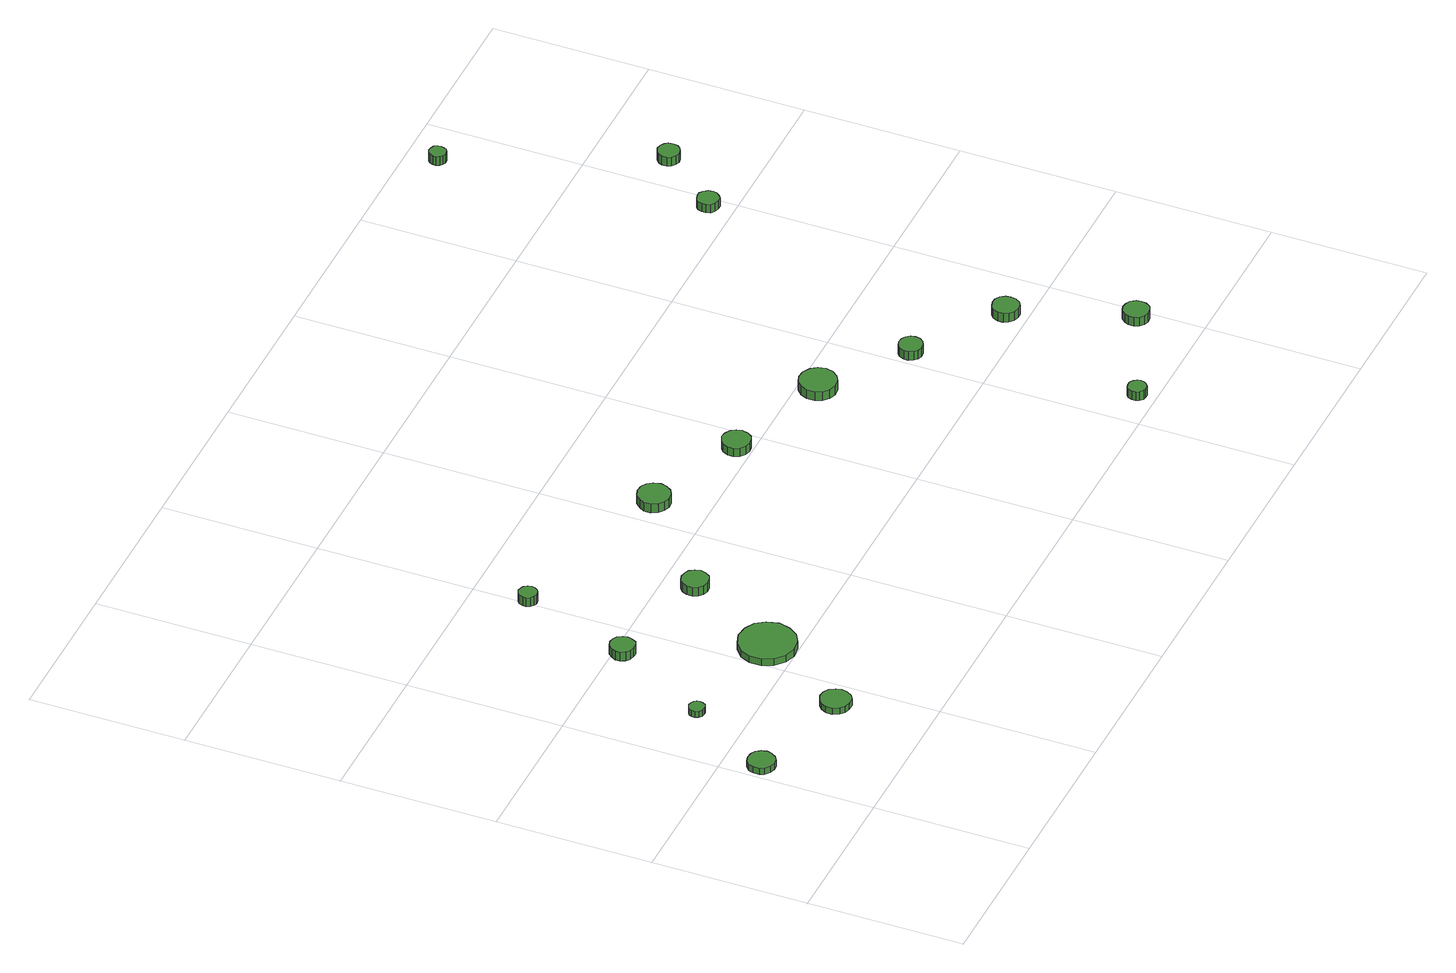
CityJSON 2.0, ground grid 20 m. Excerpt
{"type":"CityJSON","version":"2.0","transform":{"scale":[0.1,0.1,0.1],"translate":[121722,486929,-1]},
"CityObjects":{
"tree1":{"type":"SolitaryVegetationObject","attributes":{"function":"something"},"geometry":[{"type":"MultiSurface","lod":"1","boundaries":[[[0,1,2,3,4,5,6,7,8,9,10,11,12,13,14]],[[15,16,17,18,19,20,21,22,23,24,25,26,27,28,29]],[[0,29,28,1]],[[1,28,27,2]],[[2,27,26,3]],[[3,26,25,4]],[[4,25,24,5]],[[5,24,23,6]],[[6,23,22,7]],[[7,22,21,8]],[[8,21,20,9]],[[9,20,19,10]],[[10,19,18,11]],[[11,18,17,12]],[[12,17,16,13]],[[13,16,15,14]],[[14,15,29,0]]]}]},
"tree2":{"type":"SolitaryVegetationObject","attributes":{"function":"something"},"geometry":[{"type":"MultiSurface","lod":"1","boundaries":[[[30,31,32,33,34,35,36,37,38,39,40,41,42,43,44]],[[45,46,47,48,49,50,51,52,53,54,55,56,57,58,59]],[[30,59,58,31]],[[31,58,57,32]],[[32,57,56,33]],[[33,56,55,34]],[[34,55,54,35]],[[35,54,53,36]],[[36,53,52,37]],[[37,52,51,38]],[[38,51,50,39]],[[39,50,49,40]],[[40,49,48,41]],[[41,48,47,42]],[[42,47,46,43]],[[43,46,45,44]],[[44,45,59,30]]]}]},
"tree3":{"type":"SolitaryVegetationObject","attributes":{"function":"something"},"geometry":[{"type":"MultiSurface","lod":"1","boundaries":[[[60,61,62,63,64,65,66,67,68,69,70,71,72,73,74]],[[75,76,77,78,79,80,81,82,83,84,85,86,87,88,89]],[[60,89,88,61]],[[61,88,87,62]],[[62,87,86,63]],[[63,86,85,64]],[[64,85,84,65]],[[65,84,83,66]],[[66,83,82,67]],[[67,82,81,68]],[[68,81,80,69]],[[69,80,79,70]],[[70,79,78,71]],[[71,78,77,72]],[[72,77,76,73]],[[73,76,75,74]],[[74,75,89,60]]]}]},
"tree4":{"type":"SolitaryVegetationObject","attributes":{"function":"something"},"geometry":[{"type":"MultiSurface","lod":"1","boundaries":[[[90,91,92,93,94,95,96,97,98,99,100,101,102,103,104]],[[105,106,107,108,109,110,111,112,113,114,115,116,117,118,119]],[[90,119,118,91]],[[91,118,117,92]],[[92,117,116,93]],[[93,116,115,94]],[[94,115,114,95]],[[95,114,113,96]],[[96,113,112,97]],[[97,112,111,98]],[[98,111,110,99]],[[99,110,109,100]],[[100,109,108,101]],[[101,108,107,102]],[[102,107,106,103]],[[103,106,105,104]],[[104,105,119,90]]]}]},
"tree5":{"type":"SolitaryVegetationObject","attributes":{"function":"something"},"geometry":[{"type":"MultiSurface","lod":"1","boundaries":[[[120,121,122,123,124,125,126,127,128,129,130,131,132,133,134]],[[135,136,137,138,139,140,141,142,143,144,145,146,147,148,149]],[[120,149,148,121]],[[121,148,147,122]],[[122,147,146,123]],[[123,146,145,124]],[[124,145,144,125]],[[125,144,143,126]],[[126,143,142,127]],[[127,142,141,128]],[[128,141,140,129]],[[129,140,139,130]],[[130,139,138,131]],[[131,138,137,132]],[[132,137,136,133]],[[133,136,135,134]],[[134,135,149,120]]]}]},
"tree6":{"type":"SolitaryVegetationObject","attributes":{"function":"something"},"geometry":[{"type":"MultiSurface","lod":"1","boundaries":[[[150,151,152,153,154,155,156,157,158,159,160,161,162,163,164]],[[165,166,167,168,169,170,171,172,173,174,175,176,177,178,179]],[[150,179,178,151]],[[151,178,177,152]],[[152,177,176,153]],[[153,176,175,154]],[[154,175,174,155]],[[155,174,173,156]],[[156,173,172,157]],[[157,172,171,158]],[[158,171,170,159]],[[159,170,169,160]],[[160,169,168,161]],[[161,168,167,162]],[[162,167,166,163]],[[163,166,165,164]],[[164,165,179,150]]]}]},
"tree7":{"type":"SolitaryVegetationObject","attributes":{"function":"something"},"geometry":[{"type":"MultiSurface","lod":"1","boundaries":[[[180,181,182,183,184,185,186,187,188,189,190,191,192,193,194]],[[195,196,197,198,199,200,201,202,203,204,205,206,207,208,209]],[[180,209,208,181]],[[181,208,207,182]],[[182,207,206,183]],[[183,206,205,184]],[[184,205,204,185]],[[185,204,203,186]],[[186,203,202,187]],[[187,202,201,188]],[[188,201,200,189]],[[189,200,199,190]],[[190,199,198,191]],[[191,198,197,192]],[[192,197,196,193]],[[193,196,195,194]],[[194,195,209,180]]]}]},
"tree8":{"type":"SolitaryVegetationObject","attributes":{"function":"something"},"geometry":[{"type":"MultiSurface","lod":"1","boundaries":[[[210,211,212,213,214,215,216,217,218,219,220,221,222,223,224]],[[225,226,227,228,229,230,231,232,233,234,235,236,237,238,239]],[[210,239,238,211]],[[211,238,237,212]],[[212,237,236,213]],[[213,236,235,214]],[[214,235,234,215]],[[215,234,233,216]],[[216,233,232,217]],[[217,232,231,218]],[[218,231,230,219]],[[219,230,229,220]],[[220,229,228,221]],[[221,228,227,222]],[[222,227,226,223]],[[223,226,225,224]],[[224,225,239,210]]]}]},
"tree9":{"type":"SolitaryVegetationObject","attributes":{"function":"something"},"geometry":[{"type":"MultiSurface","lod":"1","boundaries":[[[240,241,242,243,244,245,246,247,248,249,250,251,252,253,254]],[[255,256,257,258,259,260,261,262,263,264,265,266,267,268,269]],[[240,269,268,241]],[[241,268,267,242]],[[242,267,266,243]],[[243,266,265,244]],[[244,265,264,245]],[[245,264,263,246]],[[246,263,262,247]],[[247,262,261,248]],[[248,261,260,249]],[[249,260,259,250]],[[250,259,258,251]],[[251,258,257,252]],[[252,257,256,253]],[[253,256,255,254]],[[254,255,269,240]]]}]},
"tree10":{"type":"SolitaryVegetationObject","attributes":{"function":"something"},"geometry":[{"type":"MultiSurface","lod":"1","boundaries":[[[270,271,272,273,274,275,276,277,278,279,280,281,282,283,284]],[[285,286,287,288,289,290,291,292,293,294,295,296,297,298,299]],[[270,299,298,271]],[[271,298,297,272]],[[272,297,296,273]],[[273,296,295,274]],[[274,295,294,275]],[[275,294,293,276]],[[276,293,292,277]],[[277,292,291,278]],[[278,291,290,279]],[[279,290,289,280]],[[280,289,288,281]],[[281,288,287,282]],[[282,287,286,283]],[[283,286,285,284]],[[284,285,299,270]]]}]},
"tree11":{"type":"SolitaryVegetationObject","attributes":{"function":"something"},"geometry":[{"type":"MultiSurface","lod":"1","boundaries":[[[300,301,302,303,304,305,306,307,308,309,310,311,312,313,314]],[[315,316,317,318,319,320,321,322,323,324,325,326,327,328,329]],[[300,329,328,301]],[[301,328,327,302]],[[302,327,326,303]],[[303,326,325,304]],[[304,325,324,305]],[[305,324,323,306]],[[306,323,322,307]],[[307,322,321,308]],[[308,321,320,309]],[[309,320,319,310]],[[310,319,318,311]],[[311,318,317,312]],[[312,317,316,313]],[[313,316,315,314]],[[314,315,329,300]]]}]},
"tree12":{"type":"SolitaryVegetationObject","attributes":{"function":"something"},"geometry":[{"type":"MultiSurface","lod":"1","boundaries":[[[330,331,332,333,334,335,336,337,338,339,340,341,342,343,344]],[[345,346,347,348,349,350,351,352,353,354,355,356,357,358,359]],[[330,359,358,331]],[[331,358,357,332]],[[332,357,356,333]],[[333,356,355,334]],[[334,355,354,335]],[[335,354,353,336]],[[336,353,352,337]],[[337,352,351,338]],[[338,351,350,339]],[[339,350,349,340]],[[340,349,348,341]],[[341,348,347,342]],[[342,347,346,343]],[[343,346,345,344]],[[344,345,359,330]]]}]},
"tree13":{"type":"SolitaryVegetationObject","attributes":{"function":"something"},"geometry":[{"type":"MultiSurface","lod":"1","boundaries":[[[360,361,362,363,364,365,366,367,368,369,370,371,372,373,374]],[[375,376,377,378,379,380,381,382,383,384,385,386,387,388,389]],[[360,389,388,361]],[[361,388,387,362]],[[362,387,386,363]],[[363,386,385,364]],[[364,385,384,365]],[[365,384,383,366]],[[366,383,382,367]],[[367,382,381,368]],[[368,381,380,369]],[[369,380,379,370]],[[370,379,378,371]],[[371,378,377,372]],[[372,377,376,373]],[[373,376,375,374]],[[374,375,389,360]]]}]},
"tree14":{"type":"SolitaryVegetationObject","attributes":{"function":"something"},"geometry":[{"type":"MultiSurface","lod":"1","boundaries":[[[390,391,392,393,394,395,396,397,398,399,400,401,402,403,404]],[[405,406,407,408,409,410,411,412,413,414,415,416,417,418,419]],[[390,419,418,391]],[[391,418,417,392]],[[392,417,416,393]],[[393,416,415,394]],[[394,415,414,395]],[[395,414,413,396]],[[396,413,412,397]],[[397,412,411,398]],[[398,411,410,399]],[[399,410,409,400]],[[400,409,408,401]],[[401,408,407,402]],[[402,407,406,403]],[[403,406,405,404]],[[404,405,419,390]]]}]},
"tree15":{"type":"SolitaryVegetationObject","attributes":{"function":"something"},"geometry":[{"type":"MultiSurface","lod":"1","boundaries":[[[420,421,422,423,424,425,426,427,428,429,430,431,432,433,434]],[[435,436,437,438,439,440,441,442,443,444,445,446,447,448,449]],[[420,449,448,421]],[[421,448,447,422]],[[422,447,446,423]],[[423,446,445,424]],[[424,445,444,425]],[[425,444,443,426]],[[426,443,442,427]],[[427,442,441,428]],[[428,441,440,429]],[[429,440,439,430]],[[430,439,438,431]],[[431,438,437,432]],[[432,437,436,433]],[[433,436,435,434]],[[434,435,449,420]]]}]},
"tree16":{"type":"SolitaryVegetationObject","attributes":{"function":"something"},"geometry":[{"type":"MultiSurface","lod":"1","boundaries":[[[450,451,452,453,454,455,456,457,458,459,460,461,462,463,464]],[[465,466,467,468,469,470,471,472,473,474,475,476,477,478,479]],[[450,479,478,451]],[[451,478,477,452]],[[452,477,476,453]],[[453,476,475,454]],[[454,475,474,455]],[[455,474,473,456]],[[456,473,472,457]],[[457,472,471,458]],[[458,471,470,459]],[[459,470,469,460]],[[460,469,468,461]],[[461,468,467,462]],[[462,467,466,463]],[[463,466,465,464]],[[464,465,479,450]]]}]},
"tree17":{"type":"SolitaryVegetationObject","attributes":{"function":"something"},"geometry":[{"type":"MultiSurface","lod":"1","boundaries":[[[480,481,482,483,484,485,486,487,488,489,490,491,492,493,494]],[[495,496,497,498,499,500,501,502,503,504,505,506,507,508,509]],[[480,509,508,481]],[[481,508,507,482]],[[482,507,506,483]],[[483,506,505,484]],[[484,505,504,485]],[[485,504,503,486]],[[486,503,502,487]],[[487,502,501,488]],[[488,501,500,489]],[[489,500,499,490]],[[490,499,498,491]],[[491,498,497,492]],[[492,497,496,493]],[[493,496,495,494]],[[494,495,509,480]]]}]}
},
"vertices":[
[38,153,16],[36,160,16],[32,166,16],[26,169,16],[19,170,16],[12,168,16],[6,163,16],[4,157,16],[4,149,16],[6,143,16],[12,138,16],[19,136,16],[26,136,16],[32,140,16],[36,146,16],[36,146,7],[32,140,7],[26,136,7],[19,136,7],[12,138,7],[6,143,7],[4,149,7],[4,157,7],[6,163,7],[12,168,7],[19,170,7],[26,169,7],[32,166,7],[36,160,7],[38,153,7],
[96,264,15],[95,268,15],[93,271,15],[89,273,15],[85,274,15],[81,272,15],[78,270,15],[76,266,15],[76,262,15],[78,258,15],[81,255,15],[85,254,15],[89,254,15],[93,256,15],[95,260,15],[95,260,6],[93,256,6],[89,254,6],[85,254,6],[81,255,6],[78,258,6],[76,262,6],[76,266,6],[78,270,6],[81,272,6],[85,274,6],[89,273,6],[93,271,6],[95,268,6],[96,264,6],
[183,119,15],[181,126,15],[177,133,15],[170,137,15],[162,138,15],[154,135,15],[149,130,15],[145,123,15],[145,115,15],[149,107,15],[154,102,15],[162,100,15],[170,100,15],[177,104,15],[181,111,15],[181,111,6],[177,104,6],[170,100,6],[162,100,6],[154,102,6],[149,107,6],[145,115,6],[145,123,6],[149,130,6],[154,135,6],[162,138,6],[170,137,6],[177,133,6],[181,126,6],[183,119,6],
[172,389,19],[170,395,19],[167,401,19],[161,404,19],[155,405,19],[148,403,19],[144,398,19],[141,392,19],[141,386,19],[144,380,19],[148,376,19],[155,374,19],[161,374,19],[167,377,19],[170,383,19],[170,383,6],[167,377,6],[161,374,6],[155,374,6],[148,376,6],[144,380,6],[141,386,6],[141,392,6],[144,398,6],[148,403,6],[155,405,6],[161,404,6],[167,401,6],[170,395,6],[172,389,6],
[270,236,16],[266,251,16],[258,263,16],[245,270,16],[230,272,16],[216,267,16],[204,257,16],[198,244,16],[198,229,16],[204,215,16],[216,205,16],[230,200,16],[245,202,16],[258,209,16],[266,221,16],[266,221,6],[258,209,6],[245,202,6],[230,200,6],[216,205,6],[204,215,6],[198,229,6],[198,244,6],[204,257,6],[216,267,6],[230,272,6],[245,270,6],[258,263,6],[266,251,6],[270,236,6],
[213,530,22],[212,535,22],[209,539,22],[205,541,22],[200,542,22],[196,540,22],[192,537,22],[190,532,22],[190,528,22],[192,523,22],[196,520,22],[200,518,22],[205,519,22],[209,521,22],[212,525,22],[212,525,9],[209,521,9],[205,519,9],[200,518,9],[196,520,9],[192,523,9],[190,528,9],[190,532,9],[192,537,9],[196,540,9],[200,542,9],[205,541,9],[209,539,9],[212,535,9],[213,530,9],
[322,359,20],[320,366,20],[316,372,20],[310,375,20],[303,376,20],[296,374,20],[291,369,20],[288,363,20],[288,356,20],[291,349,20],[296,344,20],[303,342,20],[310,343,20],[316,346,20],[320,352,20],[320,352,7],[316,346,7],[310,343,7],[303,342,7],[296,344,7],[291,349,7],[288,356,7],[288,363,7],[291,369,7],[296,374,7],[303,376,7],[310,375,7],[316,372,7],[320,366,7],[322,359,7],
[458,468,19],[456,477,19],[451,484,19],[444,488,19],[435,489,19],[427,486,19],[421,480,19],[417,473,19],[417,464,19],[421,456,19],[427,451,19],[435,448,19],[444,449,19],[451,453,19],[456,460,19],[456,460,6],[451,453,6],[444,449,6],[435,448,6],[427,451,6],[421,456,6],[417,464,6],[417,473,6],[421,480,6],[427,486,6],[435,489,6],[444,488,6],[451,484,6],[456,477,6],[458,468,6],
[592,421,17],[590,428,17],[586,434,17],[579,438,17],[572,439,17],[565,436,17],[559,431,17],[556,424,17],[556,417,17],[559,410,17],[565,405,17],[572,403,17],[579,404,17],[586,407,17],[590,413,17],[590,413,5],[586,407,5],[579,404,5],[572,403,5],[565,405,5],[559,410,5],[556,417,5],[556,424,5],[559,431,5],[565,436,5],[572,439,5],[579,438,5],[586,434,5],[590,428,5],[592,421,5],
[738,375,19],[736,385,19],[730,393,19],[721,398,19],[711,399,19],[702,396,19],[695,389,19],[691,380,19],[691,370,19],[695,361,19],[702,355,19],[711,352,19],[721,353,19],[730,358,19],[736,366,19],[736,366,6],[730,358,6],[721,353,6],[711,352,6],[702,355,6],[695,361,6],[691,370,6],[691,380,6],[695,389,6],[702,396,6],[711,399,6],[721,398,6],[730,393,6],[736,385,6],[738,375,6],
[858,22,23],[857,26,23],[854,30,23],[850,33,23],[845,33,23],[841,32,23],[837,29,23],[835,24,23],[835,19,23],[837,15,23],[841,11,23],[845,10,23],[850,10,23],[854,13,23],[857,17,23],[857,17,10],[854,13,10],[850,10,10],[845,10,10],[841,11,10],[837,15,10],[835,19,10],[835,24,10],[837,29,10],[841,32,10],[845,33,10],[850,33,10],[854,30,10],[857,26,10],[858,22,10],
[832,300,22],[831,306,22],[827,311,22],[822,314,22],[815,315,22],[809,313,22],[805,309,22],[802,303,22],[802,297,22],[805,291,22],[809,287,22],[815,285,22],[822,286,22],[827,289,22],[831,294,22],[831,294,9],[827,289,9],[822,286,9],[815,285,9],[809,287,9],[805,291,9],[802,297,9],[802,303,9],[805,309,9],[809,313,9],[815,315,9],[822,314,9],[827,311,9],[831,306,9],[832,300,9],
[938,223,29],[937,229,29],[933,235,29],[927,239,29],[920,239,29],[913,237,29],[908,233,29],[905,226,29],[905,219,29],[908,213,29],[913,208,29],[920,206,29],[927,206,29],[933,210,29],[937,216,29],[937,216,16],[933,210,16],[927,206,16],[920,206,16],[913,208,16],[908,213,16],[905,219,16],[905,226,16],[908,233,16],[913,237,16],[920,239,16],[927,239,16],[933,235,16],[937,229,16],[938,223,16],
[993,79,27],[992,85,27],[988,91,27],[982,94,27],[975,95,27],[969,93,27],[964,88,27],[961,82,27],[961,75,27],[964,69,27],[969,64,27],[975,62,27],[982,63,27],[988,66,27],[992,72,27],[992,72,14],[988,66,14],[982,63,14],[975,62,14],[969,64,14],[964,69,14],[961,75,14],[961,82,14],[964,88,14],[969,93,14],[975,95,14],[982,94,14],[988,91,14],[992,85,14],[993,79,14],
[995,630,22],[994,636,22],[990,641,22],[986,644,22],[980,644,22],[974,642,22],[970,639,22],[968,633,22],[968,628,22],[970,622,22],[974,619,22],[980,617,22],[986,617,22],[990,620,22],[994,625,22],[994,625,10],[990,620,10],[986,617,10],[980,617,10],[974,619,10],[970,622,10],[968,628,10],[968,633,10],[970,639,10],[974,642,10],[980,644,10],[986,644,10],[990,641,10],[994,636,10],[995,630,10],
[945,958,25],[944,962,25],[942,966,25],[938,968,25],[933,969,25],[929,967,25],[926,964,25],[924,960,25],[924,956,25],[926,952,25],[929,949,25],[933,947,25],[938,948,25],[942,950,25],[944,954,25],[944,954,12],[942,950,12],[938,948,12],[933,947,12],[929,949,12],[926,952,12],[924,956,12],[924,960,12],[926,964,12],[929,967,12],[933,969,12],[938,968,12],[942,966,12],[944,962,12],[945,958,12],
[1058,708,24],[1057,714,24],[1054,718,24],[1049,721,24],[1043,722,24],[1038,720,24],[1033,716,24],[1031,711,24],[1031,705,24],[1033,700,24],[1038,696,24],[1043,694,24],[1049,695,24],[1054,698,24],[1057,702,24],[1057,702,11],[1054,698,11],[1049,695,11],[1043,694,11],[1038,696,11],[1033,700,11],[1031,705,11],[1031,711,11],[1033,716,11],[1038,720,11],[1043,722,11],[1049,721,11],[1054,718,11],[1057,714,11],[1058,708,11]
]}
